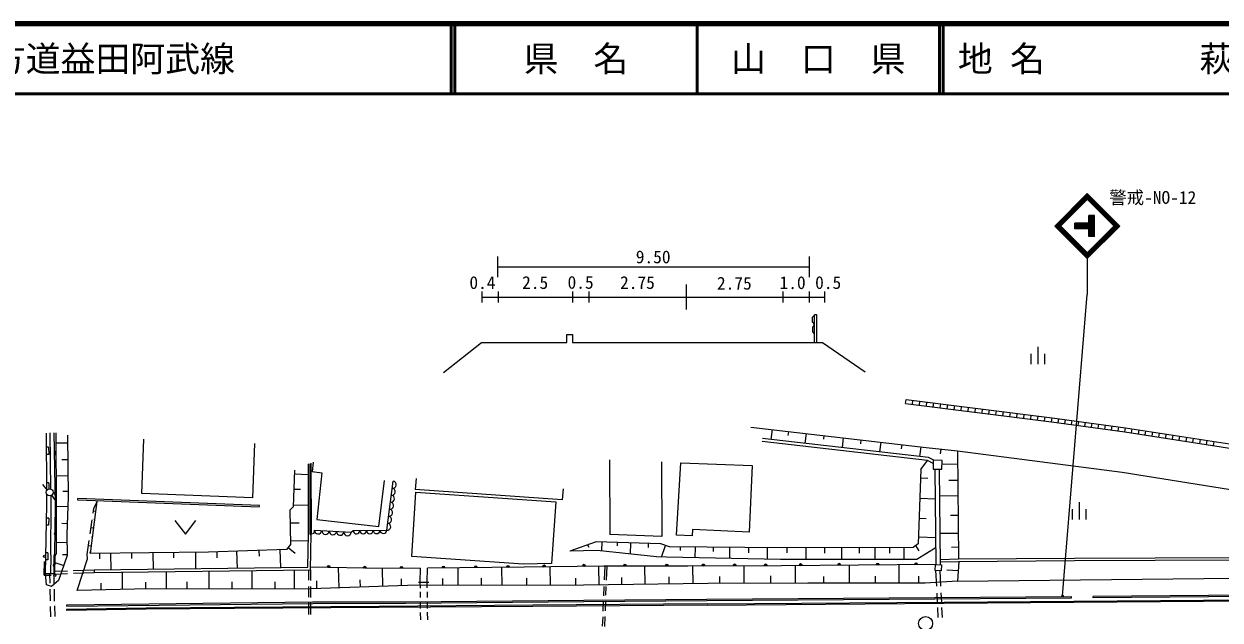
# Model space of a CAD drawing. Units: millimetres, scale not verified. Extents: x 40000 to 680000, y 20000 to 380000.
# Drawn here: x 236480 to 407975, y 294525 to 380000 of the extents above; entities that cross this region are included whole.
import ezdxf
from ezdxf.enums import TextEntityAlignment as Align

# ---------------------------------------------------------------- set-up
doc = ezdxf.new("R2010")
doc.units = ezdxf.units.MM
doc.header["$LTSCALE"] = 1000
for name, color, linetype, lineweight in [('M-BGD', 7, 'Continuous', 25), ('M-BMK-SRVR', 3, 'Continuous', 25), ('M-OTRS', 7, 'Continuous', 25), ('M-STR-HTXT', 7, 'Continuous', 13), ('M-STR-STRC', 7, 'Continuous', 25), ('M-TTL', 2, 'Continuous', 140), ('M-TTL-LINE', 7, 'Continuous', 50)]:
    doc.layers.add(name, color=color, linetype=linetype, lineweight=lineweight)
doc.layers.add('M-TTL-TXT', color=7, linetype='Continuous')
doc.styles.add('ＭＳ ゴシック', font='')
doc.styles.get('ＭＳ ゴシック').set_extended_font_data('MS Gothic')

# ---------------------------------------------------------------- blocks, each defined once
blk = doc.blocks.new('filled_dot')
at = {"color": 0, "linetype": 'Continuous', "lineweight": -2, "const_width": 1.25}
blk.add_lwpolyline([(-0.625, 0, 1), (0.625, 0, 1)], format="xyb", close=True, dxfattribs=at)

msp = doc.modelspace()

# ---------------------------------------------------------------- linework, layer by layer
at = {"layer": 'M-BGD'}
for p, q in [((385395, 297982), (388927, 341183)), ((380866, 332718), (380866, 331218)), ((381866, 333718), (381866, 331218)), ((382866, 331218), (382866, 332718)), ((362873, 325564), (362947, 326159)), ((362947, 326159), (383891, 323541)), ((363870, 325439), (363944, 326034)), ((364867, 325314), (364942, 325910)), ((362873, 325564), (383813, 322946)), ((365864, 325190), (365939, 325785)), ((366861, 325065), (366936, 325660)), ((367859, 324940), (367933, 325536)), ((368856, 324816), (368930, 325411)), ((369853, 324691), (369927, 325287)), ((370850, 324567), (370925, 325162)), ((371847, 324442), (371922, 325037)), ((372844, 324317), (372919, 324913)), ((373842, 324193), (373916, 324788)), ((374839, 324068), (374913, 324663)), ((375836, 323943), (375910, 324539)), ((376833, 323819), (376908, 324414)), ((377830, 323694), (377905, 324290)), ((378828, 323570), (378902, 324165)), ((379825, 323445), (379899, 324040)), ((380822, 323320), (380896, 323916)), ((381819, 323196), (381893, 323791)), ((382816, 323071), (382891, 323666)), ((383813, 322946), (383888, 323542)), ((383813, 322946), (383895, 323541)), ((383813, 322946), (394313, 321507)), ((383891, 323541), (394400, 322101)), ((384768, 322816), (384849, 323410)), ((385722, 322685), (385804, 323279)), ((386677, 322554), (386759, 323148)), ((387632, 322423), (387713, 323017)), ((388586, 322292), (388668, 322887)), ((389541, 322161), (389622, 322756)), ((390495, 322030), (390577, 322625)), ((391450, 321899), (391531, 322494)), ((239763, 313183), (239715, 321334)), ((240191, 321372), (240312, 313334)), ((240791, 321381), (240945, 311119)), ((241061, 321371), (241117, 311166)), ((242704, 321022), (242829, 312212)), ((340690, 322183), (365820, 319285)), ((343616, 320430), (343785, 321826)), ((346070, 320970), (346140, 321555)), ((348488, 319870), (348664, 321263)), ((351156, 320447), (351219, 320969)), ((392404, 321769), (392486, 322363)), ((393359, 321638), (393440, 322232)), ((394313, 321507), (394395, 322101)), ((394313, 321507), (394405, 322100)), ((394313, 321507), (413855, 318479)), ((394400, 322101), (413951, 319072)), ((395290, 321355), (395382, 321948)), ((396267, 321204), (396359, 321797)), ((397245, 321053), (397336, 321646)), ((398222, 320901), (398313, 321494)), ((399199, 320750), (399290, 321343)), ((400176, 320599), (400268, 321192)), ((401153, 320447), (401245, 321040)), ((402130, 320296), (402222, 320889)), ((403107, 320144), (403199, 320737)), ((240025, 319309), (239727, 319307)), ((240025, 319309), (240031, 318288)), ((241069, 319927), (242719, 319960)), ((253384, 312677), (253672, 320461)), ((269284, 312057), (269572, 319840)), ((366036, 317397), (342326, 320126)), ((366166, 317835), (342378, 320573)), ((353832, 319255), (353991, 320649)), ((356472, 319809), (356538, 320355)), ((359197, 318637), (359373, 320028)), ((362305, 319099), (362376, 319682)), ((364944, 317976), (365120, 319365)), ((365820, 319285), (370341, 318798)), ((367915, 318363), (367999, 319050)), ((404084, 319993), (404176, 320586)), ((405061, 319842), (405153, 320435)), ((406038, 319690), (406130, 320283)), ((407015, 319539), (407107, 320132)), ((240031, 318288), (239733, 318286)), ((241912, 317551), (242753, 317567)), ((320438, 317514), (320500, 306810)), ((365071, 316112), (366036, 317397)), ((366848, 316990), (366036, 317397)), ((366951, 317442), (366166, 317835)), ((366858, 317444), (366830, 316169)), ((368131, 317416), (366858, 317444)), ((368103, 316141), (368131, 317416)), ((370341, 318798), (370462, 303293)), ((370341, 318798), (393949, 315729)), ((275294, 315999), (275087, 310743)), ((277275, 306813), (277278, 316920)), ((277525, 306813), (277528, 316920)), ((277616, 317036), (277674, 306894)), ((277926, 317149), (277817, 315806)), ((277817, 315806), (279187, 315654)), ((279187, 315654), (278455, 308966)), ((327891, 317191), (327952, 306487)), ((330032, 306685), (330683, 317060)), ((330683, 317060), (340896, 316677)), ((340896, 316677), (340475, 307127)), ((365071, 316112), (364703, 305478)), ((366830, 316169), (368103, 316141)), ((367290, 302481), (367146, 316098)), ((367890, 302487), (367746, 316104)), ((368119, 316882), (370355, 316908)), ((393949, 315729), (410401, 313114)), ((239827, 313219), (239172, 313974)), ((240055, 314207), (239757, 314205)), ((240055, 314207), (240061, 313332)), ((241095, 315207), (242786, 315239)), ((277278, 315344), (275272, 315425)), ((287375, 307948), (288173, 314559)), ((288492, 307416), (289425, 314451)), ((292722, 314822), (292572, 313249)), ((366060, 314823), (365027, 314860)), ((369095, 314591), (370374, 314606)), ((239776, 311130), (239768, 312494)), ((240327, 312351), (240345, 311117)), ((240445, 312434), (241026, 311620)), ((242041, 313009), (242818, 313024)), ((242829, 312212), (242637, 306818)), ((269287, 312058), (253384, 312677)), ((276128, 313223), (275186, 313261)), ((292106, 303648), (292689, 312864)), ((313643, 311770), (292572, 313249)), ((292689, 312864), (312739, 311495)), ((313793, 313343), (313643, 311770)), ((367786, 312362), (370391, 312391)), ((239571, 301165), (239776, 311130)), ((240345, 311117), (240282, 304038)), ((240945, 311119), (240882, 304033)), ((241117, 311166), (241087, 304037)), ((241116, 310867), (242779, 310802)), ((244204, 311723), (244213, 311973)), ((270226, 310723), (244204, 311723)), ((270236, 310973), (244213, 311973)), ((246039, 304055), (246907, 310818)), ((246397, 309856), (246490, 310499)), ((246490, 310499), (246980, 311520)), ((246907, 310818), (246980, 311520)), ((270226, 310723), (270236, 310973)), ((275087, 310743), (274607, 310276)), ((277276, 310929), (275097, 311016)), ((312739, 311495), (312138, 302637)), ((367191, 311879), (364927, 311959)), ((386788, 310440), (386788, 308940)), ((387788, 311440), (387788, 308940)), ((388788, 308940), (388788, 310440)), ((240033, 309139), (239735, 309145)), ((240033, 309139), (240012, 308143)), ((245970, 306884), (246259, 308894)), ((246444, 310187), (246822, 310158)), ((246497, 308983), (246670, 308970)), ((258124, 308819), (259624, 306819)), ((259624, 306819), (261124, 308819)), ((274607, 310276), (274685, 305351)), ((278455, 308966), (287375, 307948)), ((365836, 309046), (364828, 309086)), ((369307, 309566), (370413, 309578)), ((240012, 308143), (239714, 308149)), ((241934, 308414), (242693, 308384)), ((246103, 307807), (246513, 307753)), ((275928, 308422), (274637, 308399)), ((278074, 306974), (278140, 307435)), ((278140, 307435), (283390, 307108)), ((283390, 307108), (283668, 307354)), ((283668, 307354), (288492, 307416)), ((332321, 307490), (332283, 306591)), ((340475, 307127), (332321, 307490)), ((367843, 306978), (370433, 307007)), ((241094, 305667), (242653, 305700)), ((242637, 306818), (242681, 303775)), ((245543, 303921), (245835, 305947)), ((246171, 306454), (246345, 306440)), ((274685, 305351), (274116, 304627)), ((277257, 305892), (274677, 305846)), ((277183, 302113), (277275, 306813)), ((277525, 306813), (277673, 306813)), ((277576, 301718), (277674, 306894)), ((277674, 306894), (278074, 306974)), ((318542, 305763), (314754, 304388)), ((327797, 305467), (318542, 305763)), ((319356, 304445), (319396, 305736)), ((327952, 306487), (320500, 306810)), ((323431, 303995), (323486, 305605)), ((329058, 305037), (327797, 305467)), ((332283, 306591), (330032, 306685)), ((364703, 305478), (363955, 304943)), ((367250, 306315), (364735, 306404)), ((239930, 304156), (239633, 304162)), ((239930, 304156), (239910, 303160)), ((240282, 304038), (240333, 303696)), ((240333, 303696), (240298, 301208)), ((240783, 303690), (240747, 301139)), ((240882, 304033), (240783, 303690)), ((240915, 303677), (240887, 301136)), ((241087, 304037), (240915, 303677)), ((242681, 303775), (241439, 300177)), ((242026, 303933), (242679, 303947)), ((245586, 303292), (245543, 303921)), ((245728, 305207), (246181, 305157)), ((245859, 304265), (246064, 304249)), ((262920, 304245), (246039, 304055)), ((248965, 301768), (248951, 304088)), ((255038, 301843), (255024, 304156)), ((261141, 301917), (261127, 304225)), ((274116, 304627), (262920, 304245)), ((267097, 301990), (267023, 304385)), ((273311, 302066), (273230, 304597)), ((308128, 302539), (292106, 303648)), ((318663, 304521), (314754, 304388)), ((327160, 303584), (318663, 304521)), ((328631, 303539), (327160, 303584)), ((327896, 303561), (328477, 305235)), ((345253, 304877), (329058, 305037)), ((332717, 303460), (332743, 305001)), ((337686, 303364), (337711, 304952)), ((340404, 304186), (340413, 304925)), ((343087, 303259), (343109, 304898)), ((363955, 304943), (345253, 304877)), ((345931, 304154), (345931, 304880)), ((348614, 303224), (348615, 304889)), ((351322, 304122), (351322, 304899)), ((353750, 303226), (353750, 304907)), ((356279, 304124), (356278, 304916)), ((358515, 303227), (358514, 304924)), ((360625, 304118), (360626, 304931)), ((362670, 303228), (362671, 304939)), ((367280, 304940), (364500, 303229)), ((369484, 305001), (370449, 305012)), ((239365, 300983), (239409, 302942)), ((239910, 303160), (239612, 303166)), ((240904, 302797), (242193, 302362)), ((244107, 298753), (245586, 303292)), ((246528, 301739), (277183, 302113)), ((287927, 301899), (277583, 302105)), ((281527, 302027), (281626, 299140)), ((287818, 301901), (287900, 299346)), ((293284, 301949), (287927, 301899)), ((293284, 301949), (293257, 299970)), ((294313, 299960), (294337, 301957)), ((308184, 302096), (294337, 301957)), ((298723, 299477), (298718, 302001)), ((304974, 302064), (304982, 299489)), ((312138, 302637), (308128, 302539)), ((319641, 302266), (308184, 302096)), ((311898, 302151), (311909, 299502)), ((318841, 302254), (318894, 299543)), ((331658, 302253), (319641, 302266)), ((319743, 302268), (319665, 300285)), ((320044, 302266), (319965, 300263)), ((325437, 302260), (325487, 299636)), ((344955, 303223), (328631, 303539)), ((345076, 302305), (331658, 302253)), ((332345, 302255), (332389, 299735)), ((339712, 302284), (339717, 299783)), ((364500, 303229), (344955, 303223)), ((367154, 302474), (345076, 302305)), ((347039, 302320), (347044, 299809)), ((354805, 302379), (354812, 299810)), ((361930, 302434), (361922, 299803)), ((367115, 301648), (367154, 302474)), ((367154, 302474), (368026, 302432)), ((367854, 303220), (370462, 303293)), ((367863, 302870), (370468, 302943)), ((368026, 302432), (367987, 301607)), ((370519, 302906), (370310, 300096)), ((370462, 303293), (387102, 303409)), ((370468, 302943), (387104, 303059)), ((387102, 303409), (410248, 303516)), ((387104, 303059), (410250, 303166)), ((239365, 300983), (240383, 300954)), ((240887, 301136), (239571, 301165)), ((239721, 299562), (239571, 301165)), ((240147, 301152), (240178, 299803)), ((241439, 300177), (240438, 299361)), ((240747, 301139), (240780, 299755)), ((240753, 301524), (242746, 301598)), ((240758, 301124), (242747, 301198)), ((240864, 301128), (241008, 301133)), ((243523, 301627), (246528, 301739)), ((243605, 301230), (246533, 301339)), ((246528, 301739), (246543, 301339)), ((246533, 301339), (277576, 301718)), ((277276, 301714), (277276, 300256)), ((277576, 301718), (277576, 300206)), ((302047, 300550), (302050, 299484)), ((308518, 300550), (308522, 299496)), ((315556, 300518), (315559, 299509)), ((322142, 300625), (322144, 299589)), ((328931, 300725), (328933, 299685)), ((336218, 300775), (336220, 299771)), ((343506, 300857), (343508, 299797)), ((351093, 300793), (351095, 299813)), ((358530, 300825), (358532, 299806)), ((367987, 301607), (367115, 301648)), ((367350, 299370), (367241, 301642)), ((367950, 299394), (367843, 301614)), ((370420, 301577), (368786, 301700)), ((370310, 300096), (410056, 300555)), ((240438, 299361), (239721, 299562)), ((240199, 298939), (240238, 297269)), ((240798, 298980), (240838, 297244)), ((252338, 298952), (244107, 298753)), ((247569, 298837), (247540, 299835)), ((277644, 299009), (252338, 298952)), ((253924, 299947), (253926, 298956)), ((259882, 298969), (259880, 299998)), ((266269, 300019), (266273, 298983)), ((272462, 299998), (272467, 298997)), ((277276, 299356), (277276, 297804)), ((277576, 299356), (277576, 297779)), ((291457, 299464), (277644, 299009)), ((316708, 299512), (291457, 299464)), ((294520, 299892), (293047, 299903)), ((293258, 299902), (293267, 299114)), ((293274, 298566), (293283, 297761)), ((294258, 299894), (294267, 299158)), ((294273, 298597), (294283, 297776)), ((334565, 299766), (316708, 299512)), ((319627, 299321), (319576, 298007)), ((319928, 299327), (319879, 298089)), ((348887, 299815), (334565, 299766)), ((365686, 299799), (348887, 299815)), ((370310, 300096), (365686, 299799)), ((368062, 297056), (367995, 298454)), ((242609, 296727), (277877, 297122)), ((242611, 296527), (242609, 296727)), ((242611, 296527), (277878, 296922)), ((277276, 297079), (277276, 295302)), ((277576, 297104), (277576, 295302)), ((277877, 297122), (291201, 297163)), ((277878, 296922), (291203, 296963)), ((291201, 297163), (316740, 297370)), ((291203, 296963), (316741, 297170)), ((293290, 297158), (293302, 296199)), ((294290, 297188), (294302, 296205)), ((334458, 296836), (309425, 296643)), ((316740, 297370), (334375, 297519)), ((316741, 297170), (334377, 297319)), ((319545, 297218), (319489, 295802)), ((319846, 297242), (319790, 295828)), ((334375, 297519), (386689, 297894)), ((334377, 297319), (386690, 297694)), ((334458, 296836), (368414, 297095)), ((334460, 296686), (368415, 296945)), ((367464, 297001), (367397, 298388)), ((368414, 297095), (415014, 297435)), ((368415, 296945), (415015, 297285)), ((386690, 297694), (386689, 297894)), ((415161, 298114), (389765, 297905)), ((389766, 297705), (389765, 297905)), ((415172, 297914), (389766, 297705)), ((240256, 296486), (240291, 294996)), ((240854, 296578), (240890, 295023)), ((254000, 296251), (242587, 296047)), ((242587, 296047), (242590, 295897)), ((254002, 296101), (242590, 295897)), ((266684, 296331), (254000, 296251)), ((266685, 296181), (254002, 296101)), ((287397, 296486), (266684, 296331)), ((287398, 296336), (266685, 296181)), ((309425, 296643), (287397, 296486)), ((309426, 296493), (287398, 296336)), ((293309, 295631), (293321, 294568)), ((294308, 295658), (294321, 294570)), ((334460, 296686), (309426, 296493)), ((319458, 295013), (319404, 293657)), ((319759, 295033), (319702, 293599)), ((367565, 294894), (367497, 296310)), ((368167, 294879), (368097, 296325))]:
    msp.add_line(p, q, dxfattribs=at)
at = {"layer": 'M-BGD', "lineweight": 13}
msp.add_line((364320, 305204), (364787, 304471), dxfattribs=at)
at = {"layer": 'M-BGD'}
for centre, radius in [((240155, 312841), 500), ((239425, 303665), 150), ((240900, 300940), 150)]:
    msp.add_circle(centre, radius, dxfattribs=at)
for centre, radius, start, end in [((241065, 318482), 250, 90.0858, 270.0858), ((241065, 318482), 200, 90.0858, 270.0858), ((241065, 318482), 150, 90.0858, 270.0858), ((241065, 318482), 100, 90.0858, 270.0858), ((241065, 318482), 50, 90.0858, 270.0858), ((277631, 314500), 100, 90.33093, 270.33093), ((277631, 314500), 50, 90.33093, 270.33093), ((289358, 313948), 507, 262.44304, 82.44304), ((241074, 312704), 250, 90.0858, 270.0858), ((241074, 312704), 200, 90.0858, 270.0858), ((241074, 312704), 150, 90.0858, 270.0858), ((241074, 312704), 100, 90.0858, 270.0858), ((241074, 312704), 50, 90.0858, 270.0858), ((289092, 311938), 507, 262.44304, 82.44304), ((289225, 312943), 507, 262.44304, 82.44304), ((288825, 309928), 507, 262.44304, 82.44304), ((288958, 310933), 507, 262.44304, 82.44304), ((277660, 309429), 100, 90.33093, 270.33093), ((277660, 309429), 50, 90.33093, 270.33093), ((288692, 308923), 507, 262.44304, 82.44304), ((241083, 306926), 250, 90.0858, 270.0858), ((241083, 306926), 200, 90.0858, 270.0858), ((241083, 306926), 150, 90.0858, 270.0858), ((241083, 306926), 100, 90.0858, 270.0858), ((278665, 307402), 526, 176.44034, 356.44034), ((279715, 307337), 526, 176.44034, 356.44034), ((280765, 307271), 526, 176.44034, 356.44034), ((281815, 307206), 526, 176.44034, 356.44034), ((282865, 307141), 526, 176.44034, 356.44034), ((284150, 307360), 482, 180.73472, 0.73472), ((285115, 307372), 482, 180.73472, 0.73472), ((286080, 307385), 482, 180.73472, 0.73472), ((287045, 307397), 482, 180.73472, 0.73472), ((288009, 307410), 482, 180.73472, 0.73472), ((288558, 307918), 507, 262.44304, 82.44304), ((241083, 306926), 50, 90.0858, 270.0858), ((240901, 302406), 250, 89.3686, 269.3686), ((240901, 302406), 200, 89.3686, 269.3686), ((240901, 302406), 150, 89.3686, 269.3686), ((240901, 302406), 100, 89.3686, 269.3686), ((240901, 302406), 50, 89.3686, 269.3686), ((280169, 302054), 250, 358.85857, 178.85857), ((280169, 302054), 200, 358.85857, 178.85857), ((280169, 302054), 150, 358.85857, 178.85857), ((280169, 302054), 100, 358.85857, 178.85857), ((280169, 302054), 50, 358.85857, 178.85857), ((285341, 301951), 250, 358.85857, 178.85857), ((285341, 301951), 200, 358.85857, 178.85857), ((285341, 301951), 150, 358.85857, 178.85857), ((285341, 301951), 100, 358.85857, 178.85857), ((285341, 301951), 50, 358.85857, 178.85857), ((290606, 301924), 250, 0.52866, 180.52866), ((290606, 301924), 200, 0.52866, 180.52866), ((290606, 301924), 150, 0.52866, 180.52866), ((290606, 301924), 100, 0.52866, 180.52866), ((290606, 301924), 50, 0.52866, 180.52866), ((296645, 301980), 250, 0.57412, 180.57412), ((296645, 301980), 200, 0.57412, 180.57412), ((296645, 301980), 150, 0.57412, 180.57412), ((296645, 301980), 100, 0.57412, 180.57412), ((296645, 301980), 50, 0.57412, 180.57412), ((301260, 302026), 250, 0.57412, 180.57412), ((301260, 302026), 200, 0.57412, 180.57412), ((301260, 302026), 150, 0.57412, 180.57412), ((301260, 302026), 100, 0.57412, 180.57412), ((301260, 302026), 50, 0.57412, 180.57412), ((305876, 302073), 250, 0.57412, 180.57412), ((305876, 302073), 200, 0.57412, 180.57412), ((305876, 302073), 150, 0.57412, 180.57412), ((305876, 302073), 100, 0.57412, 180.57412), ((305876, 302073), 50, 0.57412, 180.57412), ((311048, 302138), 250, 0.85242, 180.85242), ((311048, 302138), 200, 0.85242, 180.85242), ((311048, 302138), 150, 0.85242, 180.85242), ((311048, 302138), 100, 0.85242, 180.85242), ((311048, 302138), 50, 0.85242, 180.85242), ((316777, 302224), 250, 0.85242, 180.85242), ((316777, 302224), 200, 0.85242, 180.85242), ((316777, 302224), 150, 0.85242, 180.85242), ((316777, 302224), 100, 0.85242, 180.85242), ((316777, 302224), 50, 0.85242, 180.85242), ((322645, 302263), 250, 359.9359, 179.9359), ((322645, 302263), 200, 359.9359, 179.9359), ((322645, 302263), 150, 359.9359, 179.9359), ((322645, 302263), 100, 359.9359, 179.9359), ((322645, 302263), 50, 359.9359, 179.9359), ((328654, 302256), 250, 359.9359, 179.9359), ((328654, 302256), 200, 359.9359, 179.9359), ((328654, 302256), 150, 359.9359, 179.9359), ((328654, 302256), 100, 359.9359, 179.9359), ((328654, 302256), 50, 359.9359, 179.9359), ((333894, 302261), 250, 0.22255, 180.22255), ((333894, 302261), 200, 0.22255, 180.22255), ((333894, 302261), 150, 0.22255, 180.22255), ((333894, 302261), 100, 0.22255, 180.22255), ((333894, 302261), 50, 0.22255, 180.22255), ((338367, 302279), 250, 0.22255, 180.22255), ((338367, 302279), 200, 0.22255, 180.22255), ((338367, 302279), 150, 0.22255, 180.22255), ((338367, 302279), 100, 0.22255, 180.22255), ((338367, 302279), 50, 0.22255, 180.22255), ((342840, 302296), 250, 0.22255, 180.22255), ((342840, 302296), 200, 0.22255, 180.22255), ((342840, 302296), 150, 0.22255, 180.22255), ((342840, 302296), 100, 0.22255, 180.22255), ((342840, 302296), 50, 0.22255, 180.22255), ((347836, 302326), 250, 0.43775, 180.43775), ((347836, 302326), 200, 0.43775, 180.43775), ((347836, 302326), 150, 0.43775, 180.43775), ((347836, 302326), 100, 0.43775, 180.43775), ((347836, 302326), 50, 0.43775, 180.43775), ((353355, 302368), 250, 0.43775, 180.43775), ((353355, 302368), 200, 0.43775, 180.43775), ((353355, 302368), 150, 0.43775, 180.43775), ((353355, 302368), 100, 0.43775, 180.43775), ((353355, 302368), 50, 0.43775, 180.43775), ((358875, 302410), 250, 0.43775, 180.43775), ((358875, 302410), 200, 0.43775, 180.43775), ((358875, 302410), 150, 0.43775, 180.43775), ((358875, 302410), 100, 0.43775, 180.43775), ((358875, 302410), 50, 0.43775, 180.43775), ((364394, 302452), 250, 0.43775, 180.43775), ((364394, 302452), 200, 0.43775, 180.43775), ((364394, 302452), 150, 0.43775, 180.43775), ((364394, 302452), 100, 0.43775, 180.43775), ((364394, 302452), 50, 0.43775, 180.43775)]:
    msp.add_arc(centre, radius, start, end, dxfattribs=at)
at = {"layer": 'M-BMK-SRVR'}
msp.add_circle((365758, 294025), 1000, dxfattribs=at)
at = {"layer": 'M-OTRS'}
for p, q in [((317293, 305310), (317467, 304996)), ((321556, 305667), (321556, 305156)), ((325994, 305525), (325965, 304932)), ((247306, 304069), (247306, 303287)), ((251887, 304121), (251887, 303350)), ((257940, 304189), (257940, 303469)), ((264122, 304286), (264122, 303452)), ((270181, 304493), (270200, 303698)), ((274368, 304947), (275390, 304121)), ((330565, 305022), (330565, 304485)), ((335293, 304975), (335293, 304357)), ((250617, 298910), (250617, 301388)), ((256929, 298962), (256929, 301466)), ((263037, 298976), (263037, 301540)), ((269222, 298990), (269222, 301616)), ((275253, 299003), (275253, 301689)), ((278476, 299036), (278454, 300162)), ((284727, 299242), (284704, 300309)), ((290625, 299436), (290597, 300429)), ((296529, 299473), (296529, 300486)), ((364770, 299800), (364770, 300825))]:
    msp.add_line(p, q, dxfattribs=at)
at = {"layer": 'M-STR-HTXT'}
for p, q in [((304370, 346676), (304370, 343676)), ((349038, 346676), (349038, 343676)), ((304370, 345176), (349038, 345176)), ((302140, 341640), (302140, 340040)), ((304452, 341640), (304452, 340040)), ((315108, 341640), (315108, 340040)), ((317487, 341640), (317487, 340040)), ((331413, 342640), (331413, 339040)), ((345266, 341640), (345266, 340040)), ((349052, 341640), (349052, 340040)), ((351264, 341640), (351264, 340040)), ((302140, 340840), (304452, 340840)), ((304452, 340840), (315108, 340840)), ((315108, 340840), (317487, 340840)), ((317487, 340840), (331413, 340840)), ((331413, 340840), (345266, 340840)), ((345266, 340840), (349052, 340840)), ((349052, 340840), (351264, 340840)), ((349758, 338200), (349548, 337938)), ((349548, 337238), (349548, 337938)), ((349828, 334300), (349828, 338288)), ((350178, 338288), (349828, 338288)), ((349828, 335488), (349828, 338288)), ((350178, 334300), (350178, 338288)), ((349548, 337238), (349758, 336975)), ((349758, 336800), (349548, 336538)), ((349548, 336538), (349548, 335838)), ((349758, 336800), (349758, 336975)), ((314304, 334336), (314304, 335476)), ((314304, 335476), (315123, 335476)), ((315123, 335476), (315123, 334300)), ((349548, 335838), (349758, 335575)), ((296655, 330031), (302099, 334336)), ((302099, 334336), (314304, 334336)), ((315123, 334300), (350991, 334300)), ((350991, 334300), (357109, 330138))]:
    msp.add_line(p, q, dxfattribs=at)
at = {"layer": 'M-STR-STRC'}
for p, q in [((384261, 351016), (388927, 355683)), ((384402, 351016), (388927, 355542)), ((384543, 351016), (388927, 355400)), ((384685, 351016), (388927, 355259)), ((384756, 350946), (388998, 355188)), ((384826, 350875), (389069, 355117)), ((384897, 350804), (389140, 355047)), ((392958, 350804), (388715, 355047)), ((393029, 350875), (388786, 355117)), ((393099, 350946), (388857, 355188)), ((393594, 351016), (388927, 355683)), ((393453, 351016), (388927, 355542)), ((393312, 351016), (388927, 355400)), ((393170, 351016), (388927, 355259)), ((389163, 349516), (389166, 352516)), ((389966, 352516), (389166, 352516)), ((389263, 349516), (389266, 352516)), ((389363, 349516), (389366, 352516)), ((389463, 349516), (389466, 352516)), ((389563, 349516), (389566, 352516)), ((389663, 349516), (389666, 352516)), ((389763, 349516), (389766, 352516)), ((389863, 349516), (389866, 352516)), ((389963, 349516), (389966, 352516)), ((388927, 346349), (384261, 351016)), ((388927, 346491), (384402, 351016)), ((388927, 346632), (384543, 351016)), ((388927, 346774), (384685, 351016)), ((388998, 346844), (384756, 351087)), ((389069, 346915), (384826, 351158)), ((389140, 346986), (384897, 351228)), ((387143, 350618), (387144, 351418)), ((389165, 350616), (387143, 350618)), ((389165, 351416), (387144, 351418)), ((389165, 351316), (387144, 351318)), ((389165, 351216), (387144, 351218)), ((389165, 351116), (387144, 351118)), ((389165, 351016), (387144, 351018)), ((389165, 350916), (387144, 350918)), ((389165, 350816), (387144, 350818)), ((389165, 350716), (387144, 350718)), ((388715, 346986), (392958, 351228)), ((388786, 346915), (393029, 351158)), ((388857, 346844), (393099, 351087)), ((388927, 346774), (393170, 351016)), ((388927, 346632), (393312, 351016)), ((388927, 346491), (393453, 351016)), ((388927, 346349), (393594, 351016)), ((389965, 350616), (389965, 351416)), ((389963, 349516), (389163, 349516)), ((388927, 346349), (388927, 341183))]:
    msp.add_line(p, q, dxfattribs=at)
at = {"layer": 'M-TTL'}
msp.add_line((680000, 380000), (40000, 380000), dxfattribs=at)
at = {"layer": 'M-TTL-LINE'}
for p, q in [((297750, 380000), (297750, 370000)), ((298250, 380000), (298250, 370000)), ((333000, 380000), (333000, 370000)), ((367750, 380000), (367750, 370000)), ((368250, 380000), (368250, 370000)), ((40000, 370000), (680000, 370000))]:
    msp.add_line(p, q, dxfattribs=at)

# ---------------------------------------------------------------- block references
at = {"layer": 'M-BGD', "xscale": 160, "yscale": 160, "rotation": 85.3}
msp.add_blockref('filled_dot', (385395, 297982), dxfattribs=at)

# ---------------------------------------------------------------- texts
at = {"layer": 'M-STR-HTXT', "style": 'ＭＳ ゴシック'}
for s, p in [('9.50', (324204, 346599)), ('0.4', (300348, 342916)), ('2.5', (307905, 342916)), ('0.5', (314423, 342948)), ('2.75', (321950, 342916)), ('2.75', (335840, 342819)), ('1.0', (344815, 342901)), ('0.5', (349916, 342916))]:
    msp.add_text(s, height=1833, dxfattribs=at).set_placement(p, align=Align.MIDDLE_LEFT)
at = {"layer": 'M-STR-STRC', "style": 'ＭＳ ゴシック'}
msp.add_text('警戒-NO-12', height=1833, dxfattribs=at).set_placement((392082, 353654), align=Align.BOTTOM_LEFT)
at = {"layer": 'M-TTL-TXT', "style": 'ＭＳ ゴシック'}
for s, p in [('主要地方道益田阿武線', (216734, 375000)), ('地 名', (370380, 375000)), ('萩市大字下小川', (405024, 375000))]:
    msp.add_text(s, height=3666, dxfattribs=at).set_placement(p, align=Align.MIDDLE_LEFT)
for s, p in [('県\u3000名', (315625, 375000)), ('山\u3000口\u3000県', (350375, 375000))]:
    msp.add_text(s, height=3666, dxfattribs=at).set_placement(p, align=Align.MIDDLE_CENTER)

doc.saveas('drawing.dxf')
